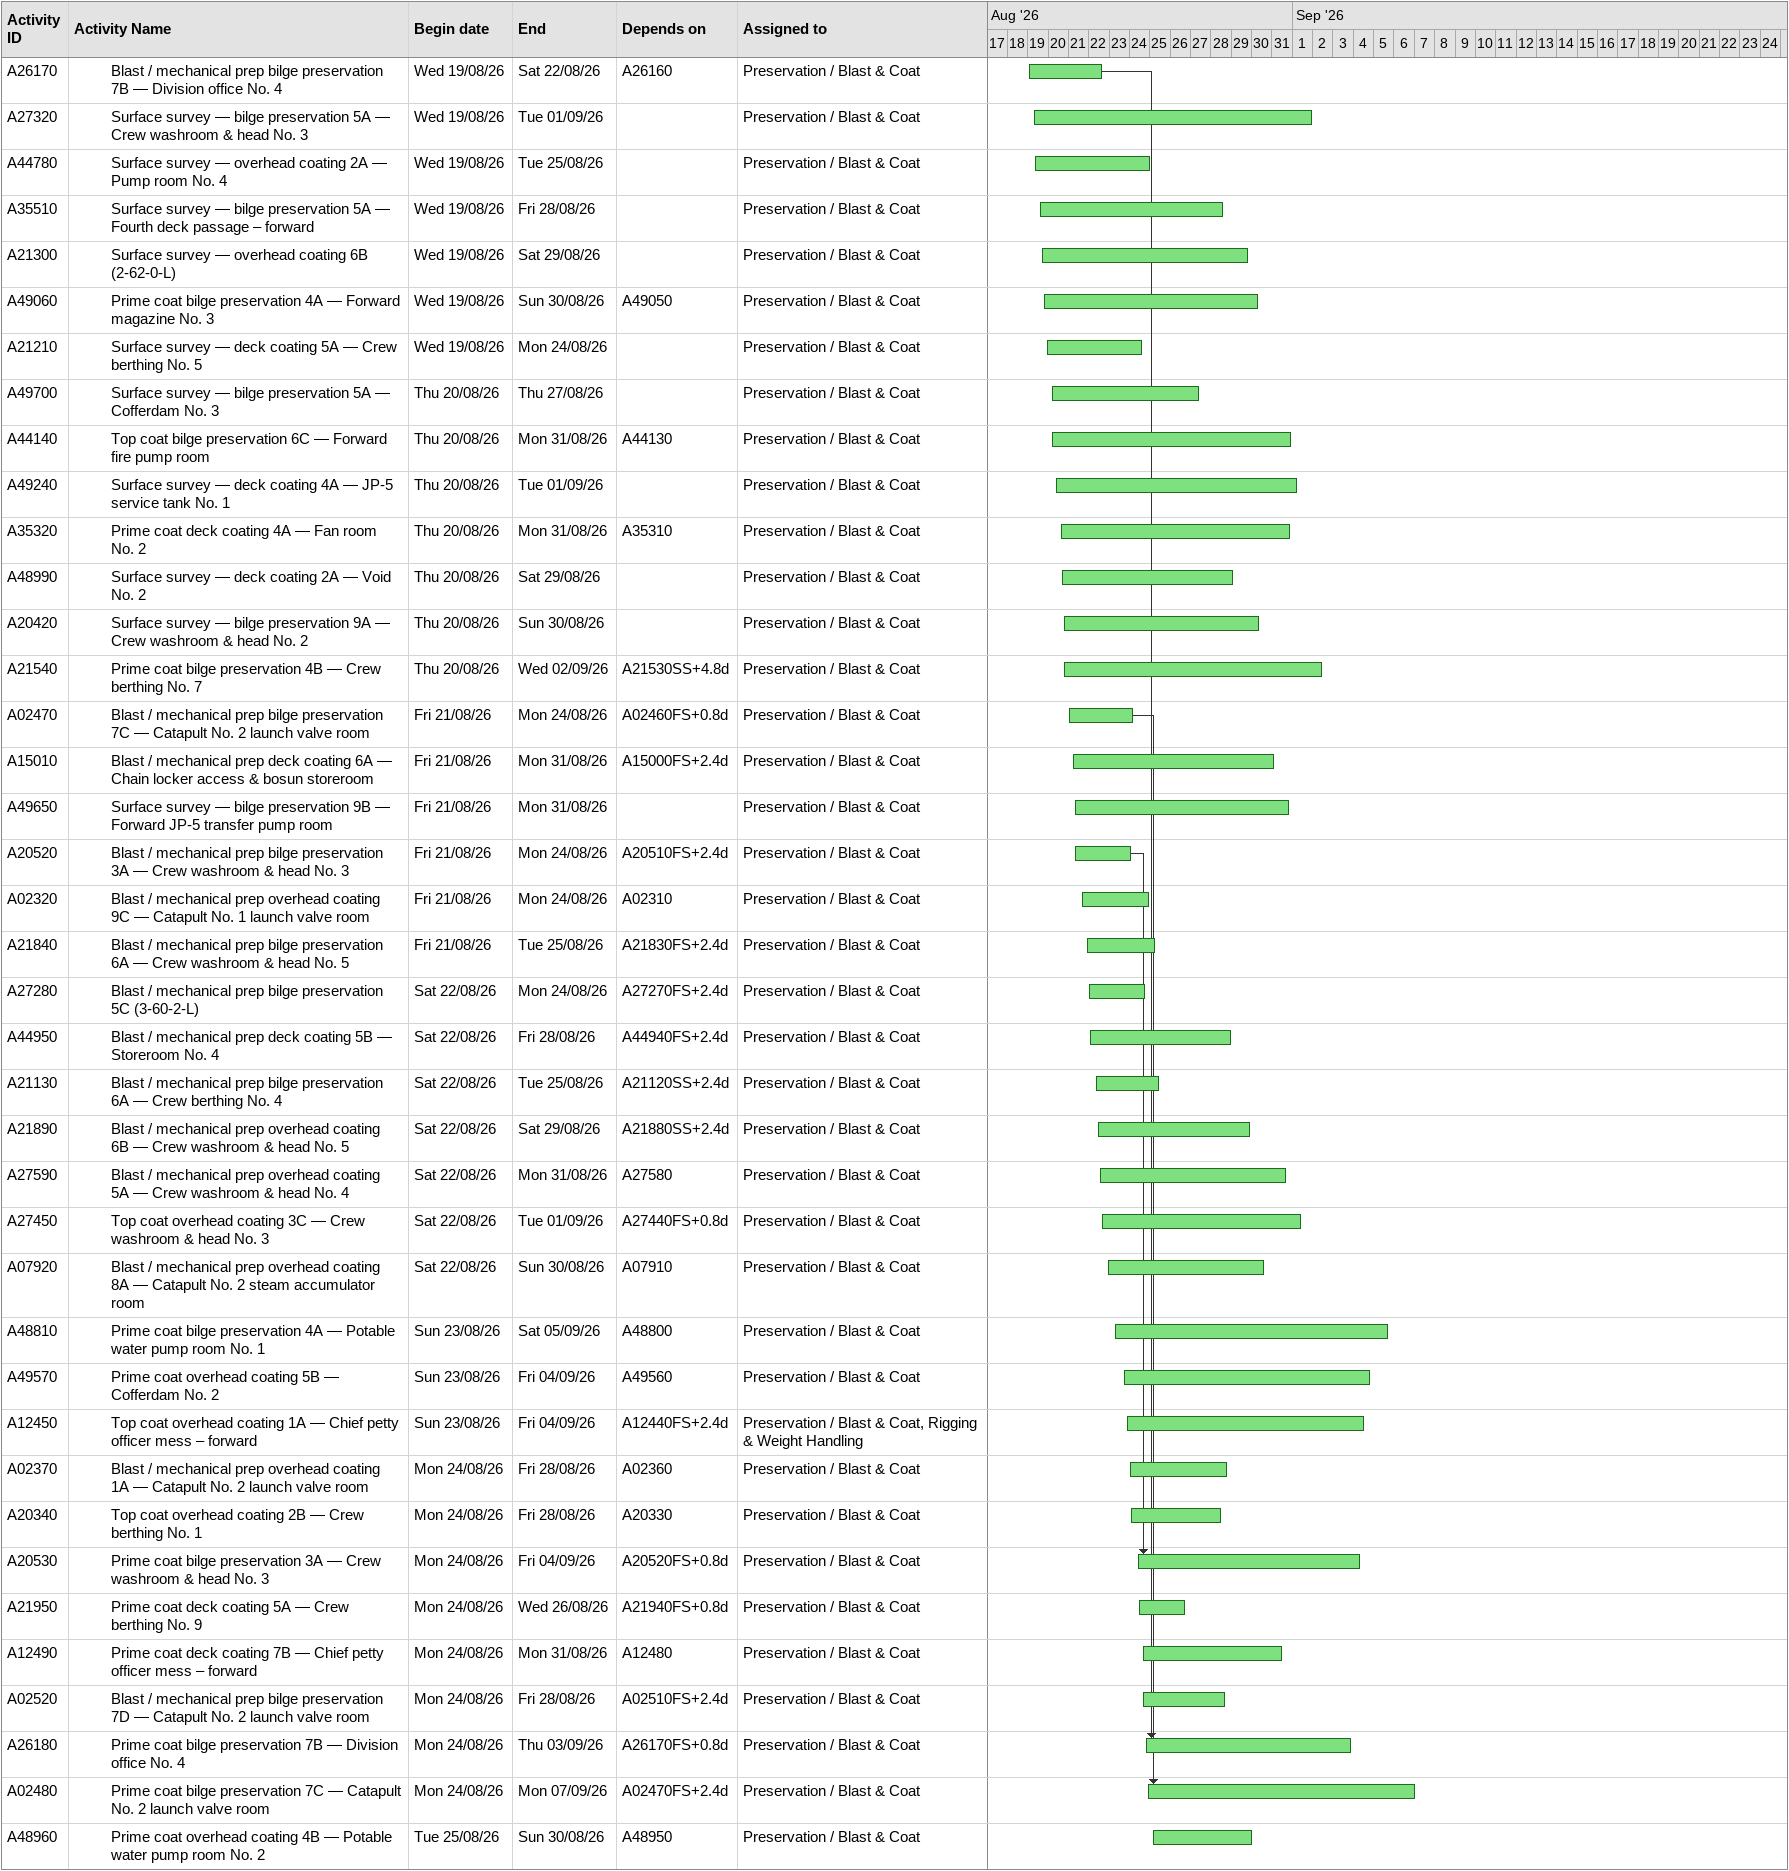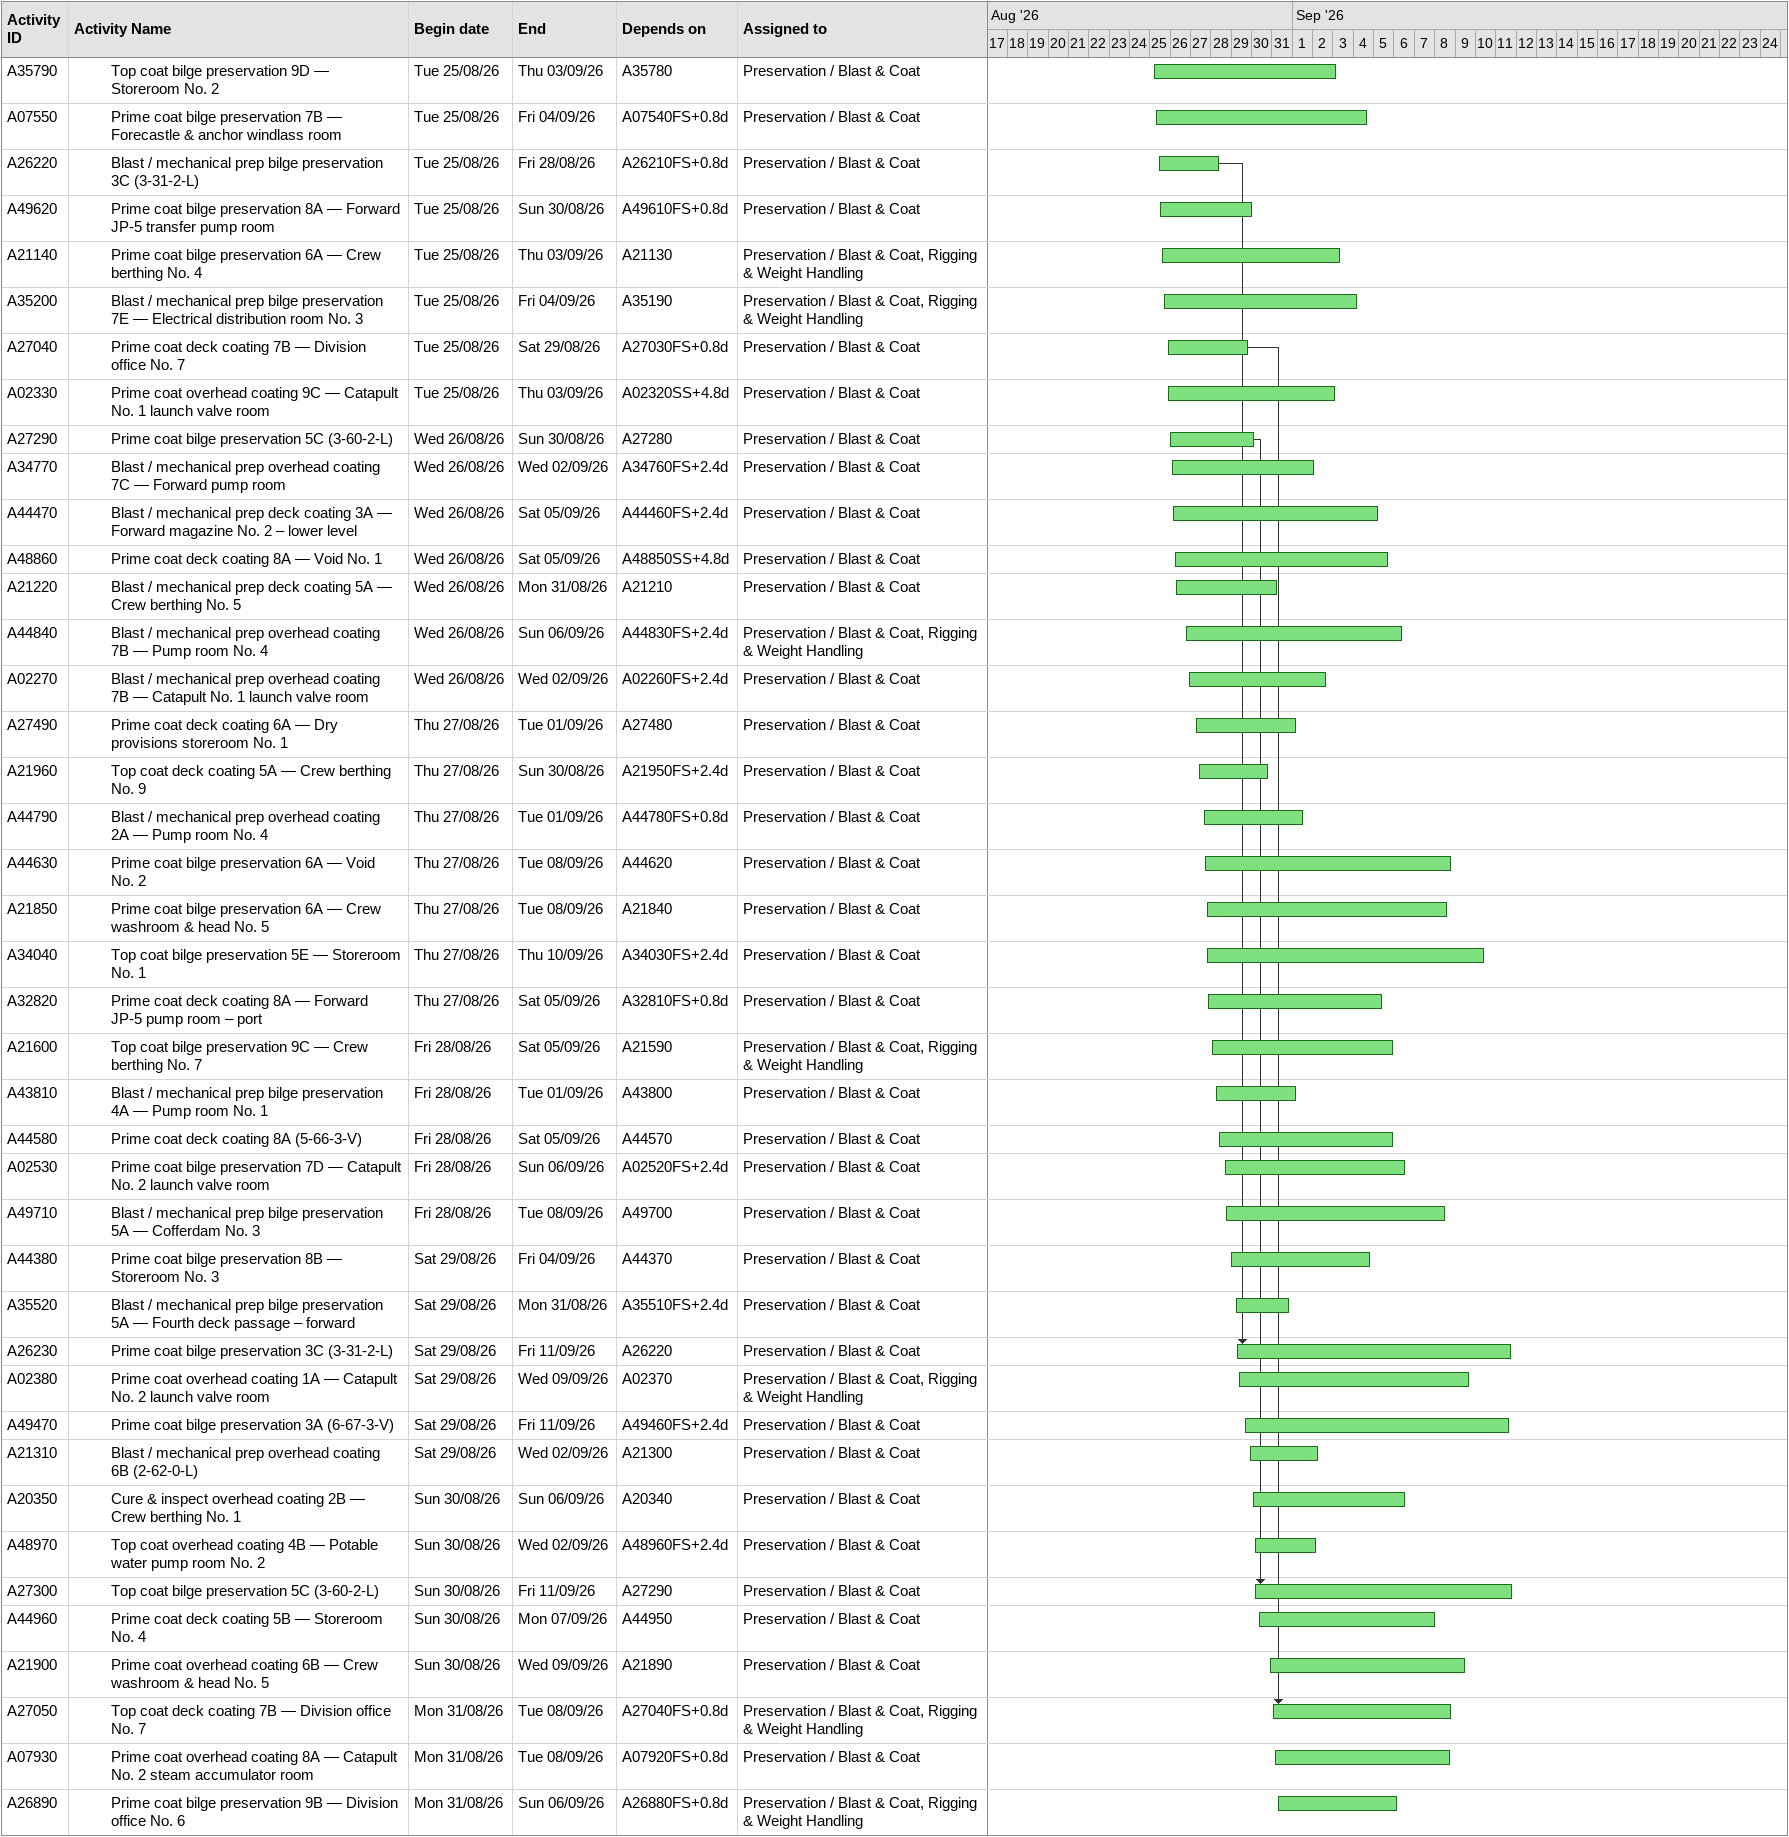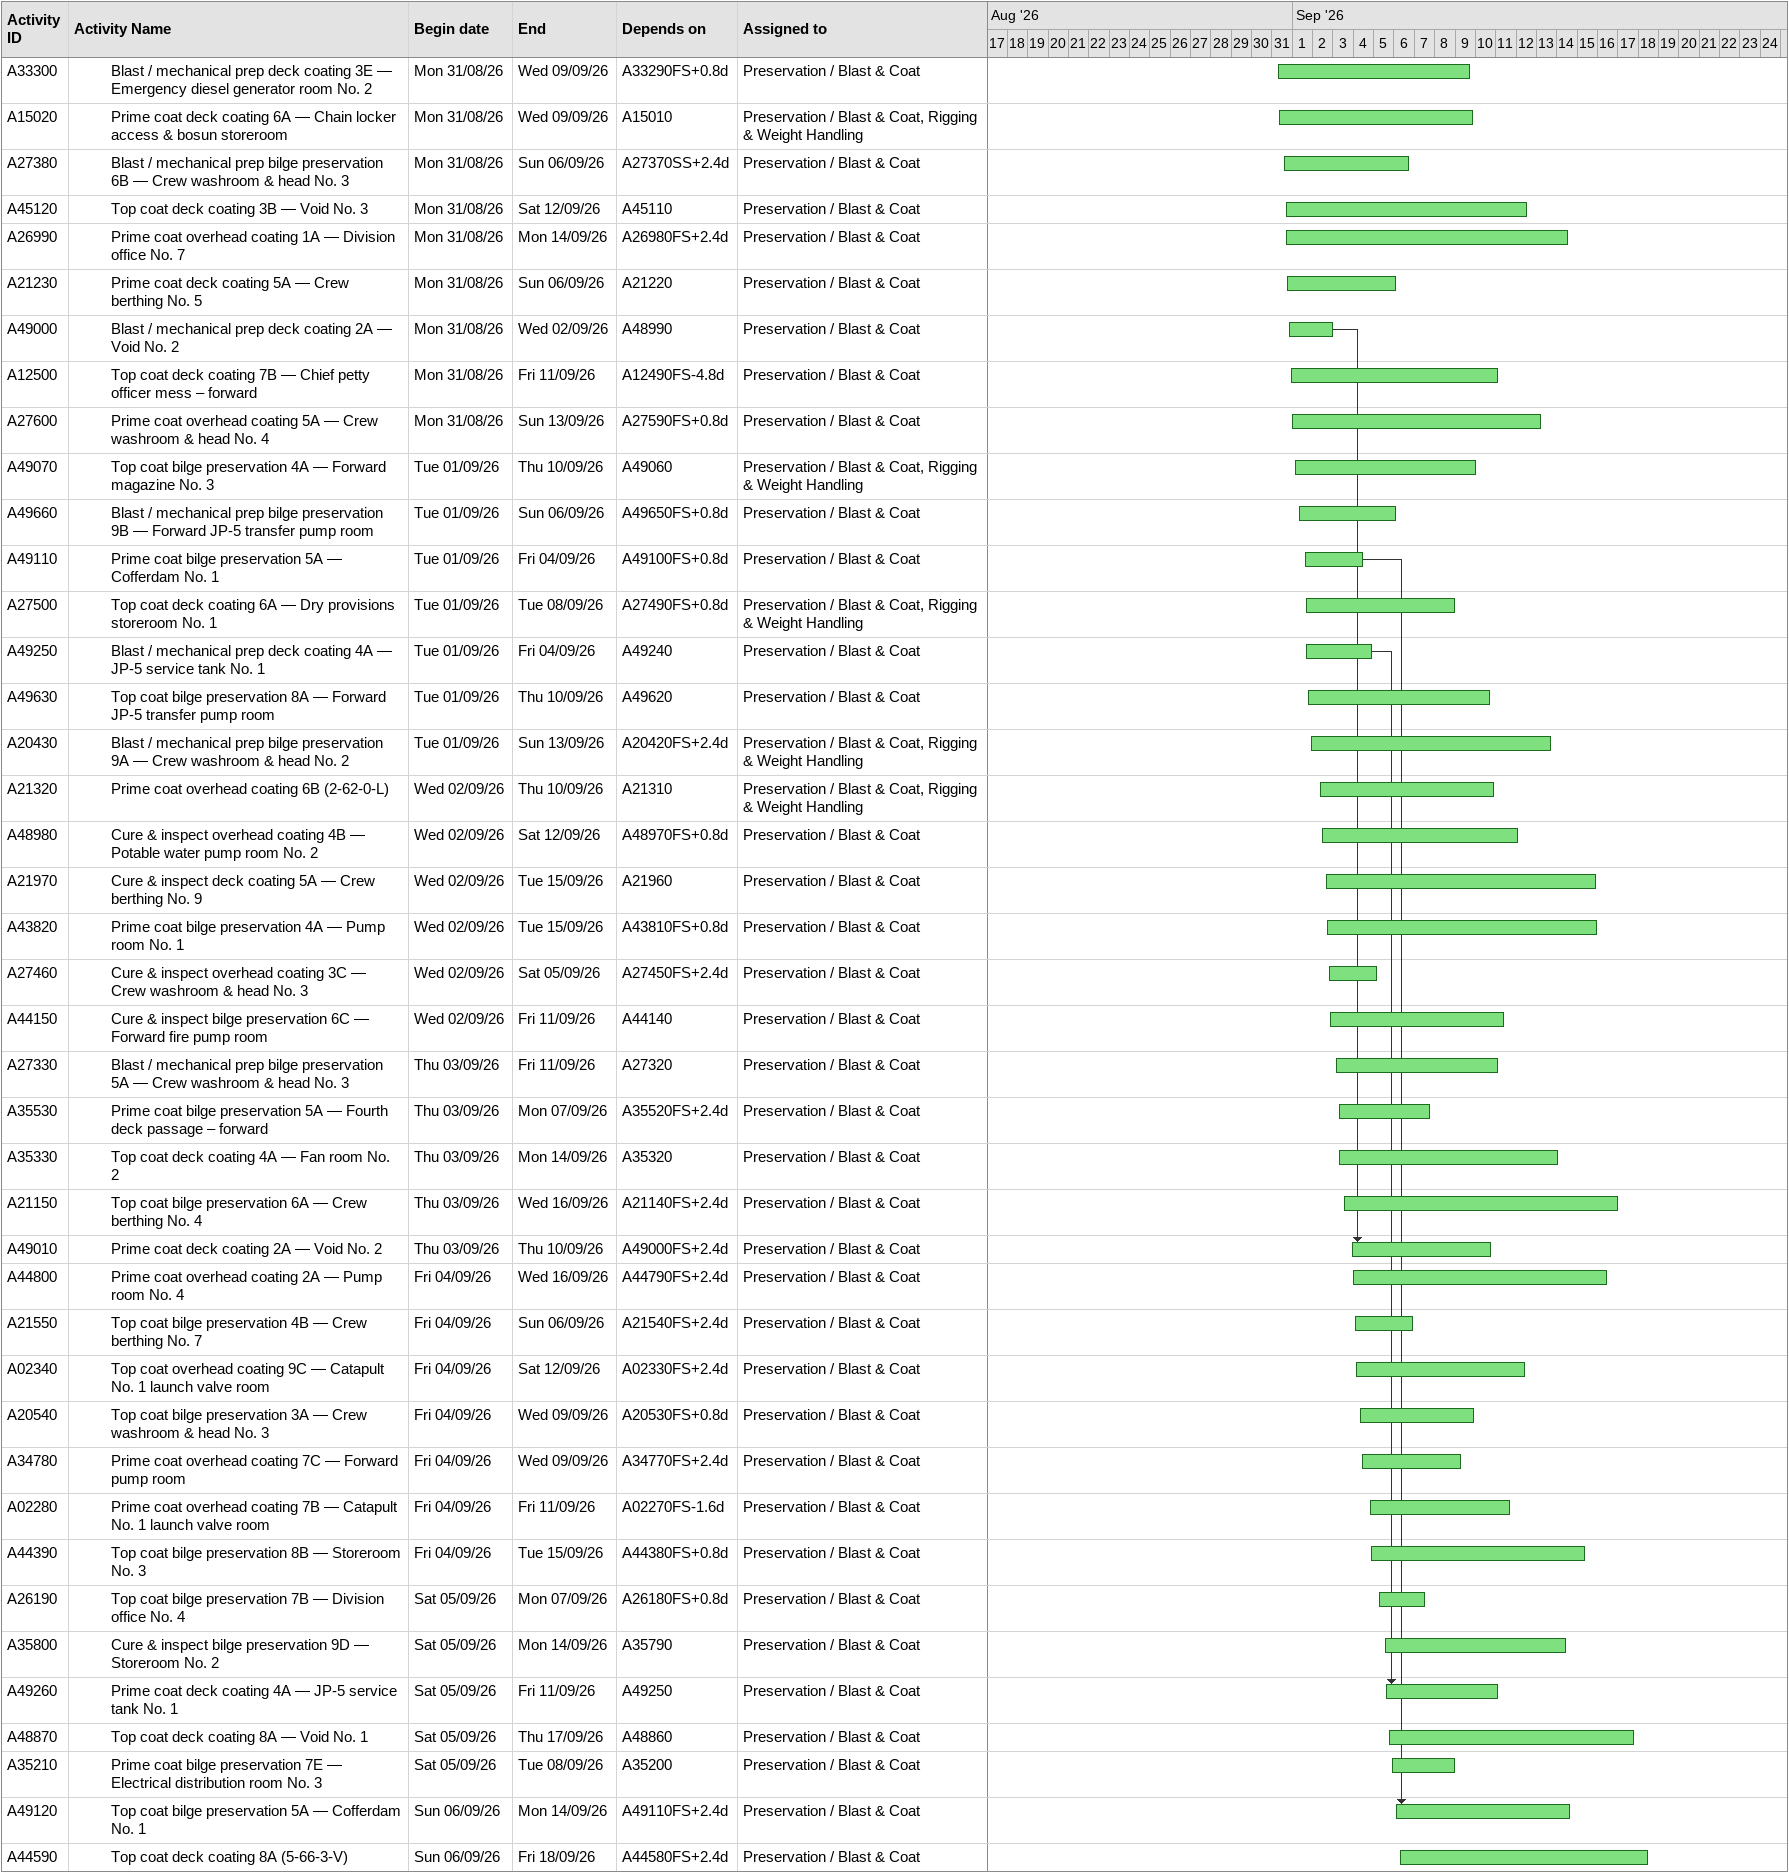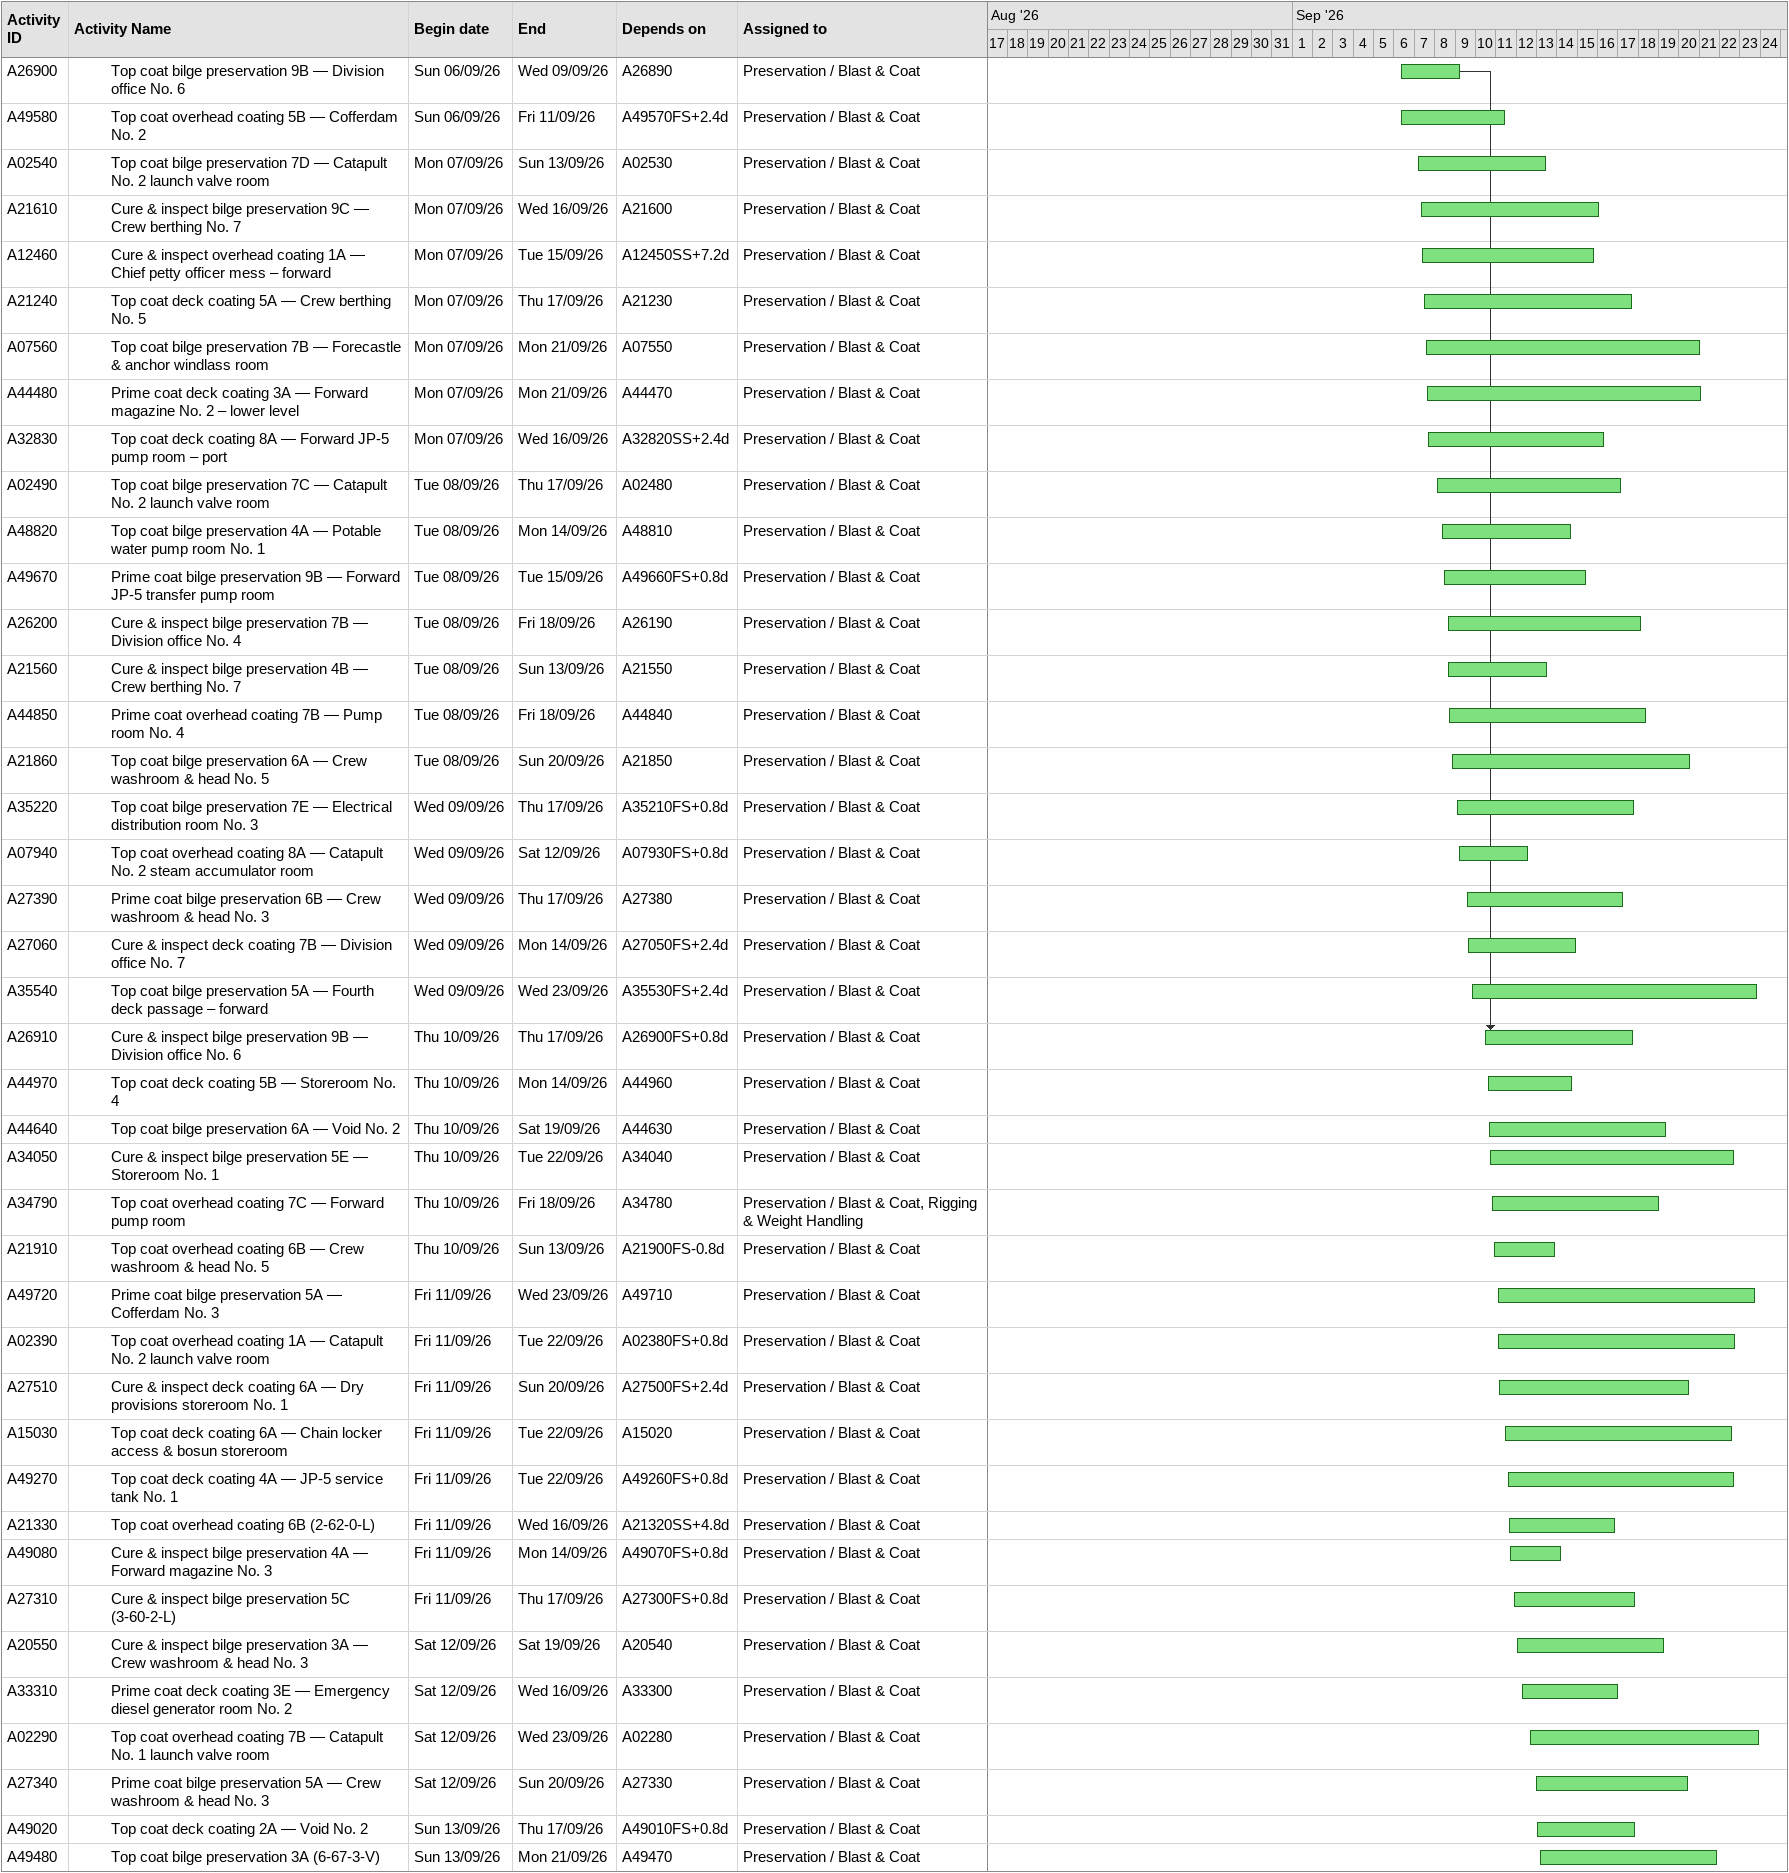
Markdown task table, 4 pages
| ID | Level | Task | Start | Finish | Predecessors | Resources |
|---|---|---|---|---|---|---|
| A26170 | 4 | Blast / mechanical prep bilge preservation 7B — Division office No. 4 | 2026-08-19 | 2026-08-22 | A26160 | Preservation / Blast & Coat |
| A27320 | 4 | Surface survey — bilge preservation 5A — Crew washroom & head No. 3 | 2026-08-19 | 2026-09-01 |  | Preservation / Blast & Coat |
| A44780 | 4 | Surface survey — overhead coating 2A — Pump room No. 4 | 2026-08-19 | 2026-08-25 |  | Preservation / Blast & Coat |
| A35510 | 4 | Surface survey — bilge preservation 5A — Fourth deck passage – forward | 2026-08-19 | 2026-08-28 |  | Preservation / Blast & Coat |
| A21300 | 4 | Surface survey — overhead coating 6B (2-62-0-L) | 2026-08-19 | 2026-08-29 |  | Preservation / Blast & Coat |
| A49060 | 4 | Prime coat bilge preservation 4A — Forward magazine No. 3 | 2026-08-19 | 2026-08-30 | A49050 | Preservation / Blast & Coat |
| A21210 | 4 | Surface survey — deck coating 5A — Crew berthing No. 5 | 2026-08-19 | 2026-08-24 |  | Preservation / Blast & Coat |
| A49700 | 4 | Surface survey — bilge preservation 5A — Cofferdam No. 3 | 2026-08-20 | 2026-08-27 |  | Preservation / Blast & Coat |
| A44140 | 4 | Top coat bilge preservation 6C — Forward fire pump room | 2026-08-20 | 2026-08-31 | A44130 | Preservation / Blast & Coat |
| A49240 | 4 | Surface survey — deck coating 4A — JP-5 service tank No. 1 | 2026-08-20 | 2026-09-01 |  | Preservation / Blast & Coat |
| A35320 | 4 | Prime coat deck coating 4A — Fan room No. 2 | 2026-08-20 | 2026-08-31 | A35310 | Preservation / Blast & Coat |
| A48990 | 4 | Surface survey — deck coating 2A — Void No. 2 | 2026-08-20 | 2026-08-29 |  | Preservation / Blast & Coat |
| A20420 | 4 | Surface survey — bilge preservation 9A — Crew washroom & head No. 2 | 2026-08-20 | 2026-08-30 |  | Preservation / Blast & Coat |
| A21540 | 4 | Prime coat bilge preservation 4B — Crew berthing No. 7 | 2026-08-20 | 2026-09-02 | A21530SS+4.8d | Preservation / Blast & Coat |
| A02470 | 4 | Blast / mechanical prep bilge preservation 7C — Catapult No. 2 launch valve room | 2026-08-21 | 2026-08-24 | A02460FS+0.8d | Preservation / Blast & Coat |
| A15010 | 4 | Blast / mechanical prep deck coating 6A — Chain locker access & bosun storeroom | 2026-08-21 | 2026-08-31 | A15000FS+2.4d | Preservation / Blast & Coat |
| A49650 | 4 | Surface survey — bilge preservation 9B — Forward JP-5 transfer pump room | 2026-08-21 | 2026-08-31 |  | Preservation / Blast & Coat |
| A20520 | 4 | Blast / mechanical prep bilge preservation 3A — Crew washroom & head No. 3 | 2026-08-21 | 2026-08-24 | A20510FS+2.4d | Preservation / Blast & Coat |
| A02320 | 4 | Blast / mechanical prep overhead coating 9C — Catapult No. 1 launch valve room | 2026-08-21 | 2026-08-24 | A02310 | Preservation / Blast & Coat |
| A21840 | 4 | Blast / mechanical prep bilge preservation 6A — Crew washroom & head No. 5 | 2026-08-21 | 2026-08-25 | A21830FS+2.4d | Preservation / Blast & Coat |
| A27280 | 4 | Blast / mechanical prep bilge preservation 5C (3-60-2-L) | 2026-08-22 | 2026-08-24 | A27270FS+2.4d | Preservation / Blast & Coat |
| A44950 | 4 | Blast / mechanical prep deck coating 5B — Storeroom No. 4 | 2026-08-22 | 2026-08-28 | A44940FS+2.4d | Preservation / Blast & Coat |
| A21130 | 4 | Blast / mechanical prep bilge preservation 6A — Crew berthing No. 4 | 2026-08-22 | 2026-08-25 | A21120SS+2.4d | Preservation / Blast & Coat |
| A21890 | 4 | Blast / mechanical prep overhead coating 6B — Crew washroom & head No. 5 | 2026-08-22 | 2026-08-29 | A21880SS+2.4d | Preservation / Blast & Coat |
| A27590 | 4 | Blast / mechanical prep overhead coating 5A — Crew washroom & head No. 4 | 2026-08-22 | 2026-08-31 | A27580 | Preservation / Blast & Coat |
| A27450 | 4 | Top coat overhead coating 3C — Crew washroom & head No. 3 | 2026-08-22 | 2026-09-01 | A27440FS+0.8d | Preservation / Blast & Coat |
| A07920 | 4 | Blast / mechanical prep overhead coating 8A — Catapult No. 2 steam accumulator room | 2026-08-22 | 2026-08-30 | A07910 | Preservation / Blast & Coat |
| A48810 | 4 | Prime coat bilge preservation 4A — Potable water pump room No. 1 | 2026-08-23 | 2026-09-05 | A48800 | Preservation / Blast & Coat |
| A49570 | 4 | Prime coat overhead coating 5B — Cofferdam No. 2 | 2026-08-23 | 2026-09-04 | A49560 | Preservation / Blast & Coat |
| A12450 | 4 | Top coat overhead coating 1A — Chief petty officer mess – forward | 2026-08-23 | 2026-09-04 | A12440FS+2.4d | Preservation / Blast & Coat, Rigging & Weight Handling |
| A02370 | 4 | Blast / mechanical prep overhead coating 1A — Catapult No. 2 launch valve room | 2026-08-24 | 2026-08-28 | A02360 | Preservation / Blast & Coat |
| A20340 | 4 | Top coat overhead coating 2B — Crew berthing No. 1 | 2026-08-24 | 2026-08-28 | A20330 | Preservation / Blast & Coat |
| A20530 | 4 | Prime coat bilge preservation 3A — Crew washroom & head No. 3 | 2026-08-24 | 2026-09-04 | A20520FS+0.8d | Preservation / Blast & Coat |
| A21950 | 4 | Prime coat deck coating 5A — Crew berthing No. 9 | 2026-08-24 | 2026-08-26 | A21940FS+0.8d | Preservation / Blast & Coat |
| A12490 | 4 | Prime coat deck coating 7B — Chief petty officer mess – forward | 2026-08-24 | 2026-08-31 | A12480 | Preservation / Blast & Coat |
| A02520 | 4 | Blast / mechanical prep bilge preservation 7D — Catapult No. 2 launch valve room | 2026-08-24 | 2026-08-28 | A02510FS+2.4d | Preservation / Blast & Coat |
| A26180 | 4 | Prime coat bilge preservation 7B — Division office No. 4 | 2026-08-24 | 2026-09-03 | A26170FS+0.8d | Preservation / Blast & Coat |
| A02480 | 4 | Prime coat bilge preservation 7C — Catapult No. 2 launch valve room | 2026-08-24 | 2026-09-07 | A02470FS+2.4d | Preservation / Blast & Coat |
| A48960 | 4 | Prime coat overhead coating 4B — Potable water pump room No. 2 | 2026-08-25 | 2026-08-30 | A48950 | Preservation / Blast & Coat |
| A35790 | 4 | Top coat bilge preservation 9D — Storeroom No. 2 | 2026-08-25 | 2026-09-03 | A35780 | Preservation / Blast & Coat |
| A07550 | 4 | Prime coat bilge preservation 7B — Forecastle & anchor windlass room | 2026-08-25 | 2026-09-04 | A07540FS+0.8d | Preservation / Blast & Coat |
| A26220 | 4 | Blast / mechanical prep bilge preservation 3C (3-31-2-L) | 2026-08-25 | 2026-08-28 | A26210FS+0.8d | Preservation / Blast & Coat |
| A49620 | 4 | Prime coat bilge preservation 8A — Forward JP-5 transfer pump room | 2026-08-25 | 2026-08-30 | A49610FS+0.8d | Preservation / Blast & Coat |
| A21140 | 4 | Prime coat bilge preservation 6A — Crew berthing No. 4 | 2026-08-25 | 2026-09-03 | A21130 | Preservation / Blast & Coat, Rigging & Weight Handling |
| A35200 | 4 | Blast / mechanical prep bilge preservation 7E — Electrical distribution room No. 3 | 2026-08-25 | 2026-09-04 | A35190 | Preservation / Blast & Coat, Rigging & Weight Handling |
| A27040 | 4 | Prime coat deck coating 7B — Division office No. 7 | 2026-08-25 | 2026-08-29 | A27030FS+0.8d | Preservation / Blast & Coat |
| A02330 | 4 | Prime coat overhead coating 9C — Catapult No. 1 launch valve room | 2026-08-25 | 2026-09-03 | A02320SS+4.8d | Preservation / Blast & Coat |
| A27290 | 4 | Prime coat bilge preservation 5C (3-60-2-L) | 2026-08-26 | 2026-08-30 | A27280 | Preservation / Blast & Coat |
| A34770 | 4 | Blast / mechanical prep overhead coating 7C — Forward pump room | 2026-08-26 | 2026-09-02 | A34760FS+2.4d | Preservation / Blast & Coat |
| A44470 | 4 | Blast / mechanical prep deck coating 3A — Forward magazine No. 2 – lower level | 2026-08-26 | 2026-09-05 | A44460FS+2.4d | Preservation / Blast & Coat |
| A48860 | 4 | Prime coat deck coating 8A — Void No. 1 | 2026-08-26 | 2026-09-05 | A48850SS+4.8d | Preservation / Blast & Coat |
| A21220 | 4 | Blast / mechanical prep deck coating 5A — Crew berthing No. 5 | 2026-08-26 | 2026-08-31 | A21210 | Preservation / Blast & Coat |
| A44840 | 4 | Blast / mechanical prep overhead coating 7B — Pump room No. 4 | 2026-08-26 | 2026-09-06 | A44830FS+2.4d | Preservation / Blast & Coat, Rigging & Weight Handling |
| A02270 | 4 | Blast / mechanical prep overhead coating 7B — Catapult No. 1 launch valve room | 2026-08-26 | 2026-09-02 | A02260FS+2.4d | Preservation / Blast & Coat |
| A27490 | 4 | Prime coat deck coating 6A — Dry provisions storeroom No. 1 | 2026-08-27 | 2026-09-01 | A27480 | Preservation / Blast & Coat |
| A21960 | 4 | Top coat deck coating 5A — Crew berthing No. 9 | 2026-08-27 | 2026-08-30 | A21950FS+2.4d | Preservation / Blast & Coat |
| A44790 | 4 | Blast / mechanical prep overhead coating 2A — Pump room No. 4 | 2026-08-27 | 2026-09-01 | A44780FS+0.8d | Preservation / Blast & Coat |
| A44630 | 4 | Prime coat bilge preservation 6A — Void No. 2 | 2026-08-27 | 2026-09-08 | A44620 | Preservation / Blast & Coat |
| A21850 | 4 | Prime coat bilge preservation 6A — Crew washroom & head No. 5 | 2026-08-27 | 2026-09-08 | A21840 | Preservation / Blast & Coat |
| A34040 | 4 | Top coat bilge preservation 5E — Storeroom No. 1 | 2026-08-27 | 2026-09-10 | A34030FS+2.4d | Preservation / Blast & Coat |
| A32820 | 4 | Prime coat deck coating 8A — Forward JP-5 pump room – port | 2026-08-27 | 2026-09-05 | A32810FS+0.8d | Preservation / Blast & Coat |
| A21600 | 4 | Top coat bilge preservation 9C — Crew berthing No. 7 | 2026-08-28 | 2026-09-05 | A21590 | Preservation / Blast & Coat, Rigging & Weight Handling |
| A43810 | 4 | Blast / mechanical prep bilge preservation 4A — Pump room No. 1 | 2026-08-28 | 2026-09-01 | A43800 | Preservation / Blast & Coat |
| A44580 | 4 | Prime coat deck coating 8A (5-66-3-V) | 2026-08-28 | 2026-09-05 | A44570 | Preservation / Blast & Coat |
| A02530 | 4 | Prime coat bilge preservation 7D — Catapult No. 2 launch valve room | 2026-08-28 | 2026-09-06 | A02520FS+2.4d | Preservation / Blast & Coat |
| A49710 | 4 | Blast / mechanical prep bilge preservation 5A — Cofferdam No. 3 | 2026-08-28 | 2026-09-08 | A49700 | Preservation / Blast & Coat |
| A44380 | 4 | Prime coat bilge preservation 8B — Storeroom No. 3 | 2026-08-29 | 2026-09-04 | A44370 | Preservation / Blast & Coat |
| A35520 | 4 | Blast / mechanical prep bilge preservation 5A — Fourth deck passage – forward | 2026-08-29 | 2026-08-31 | A35510FS+2.4d | Preservation / Blast & Coat |
| A26230 | 4 | Prime coat bilge preservation 3C (3-31-2-L) | 2026-08-29 | 2026-09-11 | A26220 | Preservation / Blast & Coat |
| A02380 | 4 | Prime coat overhead coating 1A — Catapult No. 2 launch valve room | 2026-08-29 | 2026-09-09 | A02370 | Preservation / Blast & Coat, Rigging & Weight Handling |
| A49470 | 4 | Prime coat bilge preservation 3A (6-67-3-V) | 2026-08-29 | 2026-09-11 | A49460FS+2.4d | Preservation / Blast & Coat |
| A21310 | 4 | Blast / mechanical prep overhead coating 6B (2-62-0-L) | 2026-08-29 | 2026-09-02 | A21300 | Preservation / Blast & Coat |
| A20350 | 4 | Cure & inspect overhead coating 2B — Crew berthing No. 1 | 2026-08-30 | 2026-09-06 | A20340 | Preservation / Blast & Coat |
| A48970 | 4 | Top coat overhead coating 4B — Potable water pump room No. 2 | 2026-08-30 | 2026-09-02 | A48960FS+2.4d | Preservation / Blast & Coat |
| A27300 | 4 | Top coat bilge preservation 5C (3-60-2-L) | 2026-08-30 | 2026-09-11 | A27290 | Preservation / Blast & Coat |
| A44960 | 4 | Prime coat deck coating 5B — Storeroom No. 4 | 2026-08-30 | 2026-09-07 | A44950 | Preservation / Blast & Coat |
| A21900 | 4 | Prime coat overhead coating 6B — Crew washroom & head No. 5 | 2026-08-30 | 2026-09-09 | A21890 | Preservation / Blast & Coat |
| A27050 | 4 | Top coat deck coating 7B — Division office No. 7 | 2026-08-31 | 2026-09-08 | A27040FS+0.8d | Preservation / Blast & Coat, Rigging & Weight Handling |
| A07930 | 4 | Prime coat overhead coating 8A — Catapult No. 2 steam accumulator room | 2026-08-31 | 2026-09-08 | A07920FS+0.8d | Preservation / Blast & Coat |
| A26890 | 4 | Prime coat bilge preservation 9B — Division office No. 6 | 2026-08-31 | 2026-09-06 | A26880FS+0.8d | Preservation / Blast & Coat, Rigging & Weight Handling |
| A33300 | 4 | Blast / mechanical prep deck coating 3E — Emergency diesel generator room No. 2 | 2026-08-31 | 2026-09-09 | A33290FS+0.8d | Preservation / Blast & Coat |
| A15020 | 4 | Prime coat deck coating 6A — Chain locker access & bosun storeroom | 2026-08-31 | 2026-09-09 | A15010 | Preservation / Blast & Coat, Rigging & Weight Handling |
| A27380 | 4 | Blast / mechanical prep bilge preservation 6B — Crew washroom & head No. 3 | 2026-08-31 | 2026-09-06 | A27370SS+2.4d | Preservation / Blast & Coat |
| A45120 | 4 | Top coat deck coating 3B — Void No. 3 | 2026-08-31 | 2026-09-12 | A45110 | Preservation / Blast & Coat |
| A26990 | 4 | Prime coat overhead coating 1A — Division office No. 7 | 2026-08-31 | 2026-09-14 | A26980FS+2.4d | Preservation / Blast & Coat |
| A21230 | 4 | Prime coat deck coating 5A — Crew berthing No. 5 | 2026-08-31 | 2026-09-06 | A21220 | Preservation / Blast & Coat |
| A49000 | 4 | Blast / mechanical prep deck coating 2A — Void No. 2 | 2026-08-31 | 2026-09-02 | A48990 | Preservation / Blast & Coat |
| A12500 | 4 | Top coat deck coating 7B — Chief petty officer mess – forward | 2026-08-31 | 2026-09-11 | A12490FS-4.8d | Preservation / Blast & Coat |
| A27600 | 4 | Prime coat overhead coating 5A — Crew washroom & head No. 4 | 2026-08-31 | 2026-09-13 | A27590FS+0.8d | Preservation / Blast & Coat |
| A49070 | 4 | Top coat bilge preservation 4A — Forward magazine No. 3 | 2026-09-01 | 2026-09-10 | A49060 | Preservation / Blast & Coat, Rigging & Weight Handling |
| A49660 | 4 | Blast / mechanical prep bilge preservation 9B — Forward JP-5 transfer pump room | 2026-09-01 | 2026-09-06 | A49650FS+0.8d | Preservation / Blast & Coat |
| A49110 | 4 | Prime coat bilge preservation 5A — Cofferdam No. 1 | 2026-09-01 | 2026-09-04 | A49100FS+0.8d | Preservation / Blast & Coat |
| A27500 | 4 | Top coat deck coating 6A — Dry provisions storeroom No. 1 | 2026-09-01 | 2026-09-08 | A27490FS+0.8d | Preservation / Blast & Coat, Rigging & Weight Handling |
| A49250 | 4 | Blast / mechanical prep deck coating 4A — JP-5 service tank No. 1 | 2026-09-01 | 2026-09-04 | A49240 | Preservation / Blast & Coat |
| A49630 | 4 | Top coat bilge preservation 8A — Forward JP-5 transfer pump room | 2026-09-01 | 2026-09-10 | A49620 | Preservation / Blast & Coat |
| A20430 | 4 | Blast / mechanical prep bilge preservation 9A — Crew washroom & head No. 2 | 2026-09-01 | 2026-09-13 | A20420FS+2.4d | Preservation / Blast & Coat, Rigging & Weight Handling |
| A21320 | 4 | Prime coat overhead coating 6B (2-62-0-L) | 2026-09-02 | 2026-09-10 | A21310 | Preservation / Blast & Coat, Rigging & Weight Handling |
| A48980 | 4 | Cure & inspect overhead coating 4B — Potable water pump room No. 2 | 2026-09-02 | 2026-09-12 | A48970FS+0.8d | Preservation / Blast & Coat |
| A21970 | 4 | Cure & inspect deck coating 5A — Crew berthing No. 9 | 2026-09-02 | 2026-09-15 | A21960 | Preservation / Blast & Coat |
| A43820 | 4 | Prime coat bilge preservation 4A — Pump room No. 1 | 2026-09-02 | 2026-09-15 | A43810FS+0.8d | Preservation / Blast & Coat |
| A27460 | 4 | Cure & inspect overhead coating 3C — Crew washroom & head No. 3 | 2026-09-02 | 2026-09-05 | A27450FS+2.4d | Preservation / Blast & Coat |
| A44150 | 4 | Cure & inspect bilge preservation 6C — Forward fire pump room | 2026-09-02 | 2026-09-11 | A44140 | Preservation / Blast & Coat |
| A27330 | 4 | Blast / mechanical prep bilge preservation 5A — Crew washroom & head No. 3 | 2026-09-03 | 2026-09-11 | A27320 | Preservation / Blast & Coat |
| A35530 | 4 | Prime coat bilge preservation 5A — Fourth deck passage – forward | 2026-09-03 | 2026-09-07 | A35520FS+2.4d | Preservation / Blast & Coat |
| A35330 | 4 | Top coat deck coating 4A — Fan room No. 2 | 2026-09-03 | 2026-09-14 | A35320 | Preservation / Blast & Coat |
| A21150 | 4 | Top coat bilge preservation 6A — Crew berthing No. 4 | 2026-09-03 | 2026-09-16 | A21140FS+2.4d | Preservation / Blast & Coat |
| A49010 | 4 | Prime coat deck coating 2A — Void No. 2 | 2026-09-03 | 2026-09-10 | A49000FS+2.4d | Preservation / Blast & Coat |
| A44800 | 4 | Prime coat overhead coating 2A — Pump room No. 4 | 2026-09-04 | 2026-09-16 | A44790FS+2.4d | Preservation / Blast & Coat |
| A21550 | 4 | Top coat bilge preservation 4B — Crew berthing No. 7 | 2026-09-04 | 2026-09-06 | A21540FS+2.4d | Preservation / Blast & Coat |
| A02340 | 4 | Top coat overhead coating 9C — Catapult No. 1 launch valve room | 2026-09-04 | 2026-09-12 | A02330FS+2.4d | Preservation / Blast & Coat |
| A20540 | 4 | Top coat bilge preservation 3A — Crew washroom & head No. 3 | 2026-09-04 | 2026-09-09 | A20530FS+0.8d | Preservation / Blast & Coat |
| A34780 | 4 | Prime coat overhead coating 7C — Forward pump room | 2026-09-04 | 2026-09-09 | A34770FS+2.4d | Preservation / Blast & Coat |
| A02280 | 4 | Prime coat overhead coating 7B — Catapult No. 1 launch valve room | 2026-09-04 | 2026-09-11 | A02270FS-1.6d | Preservation / Blast & Coat |
| A44390 | 4 | Top coat bilge preservation 8B — Storeroom No. 3 | 2026-09-04 | 2026-09-15 | A44380FS+0.8d | Preservation / Blast & Coat |
| A26190 | 4 | Top coat bilge preservation 7B — Division office No. 4 | 2026-09-05 | 2026-09-07 | A26180FS+0.8d | Preservation / Blast & Coat |
| A35800 | 4 | Cure & inspect bilge preservation 9D — Storeroom No. 2 | 2026-09-05 | 2026-09-14 | A35790 | Preservation / Blast & Coat |
| A49260 | 4 | Prime coat deck coating 4A — JP-5 service tank No. 1 | 2026-09-05 | 2026-09-11 | A49250 | Preservation / Blast & Coat |
| A48870 | 4 | Top coat deck coating 8A — Void No. 1 | 2026-09-05 | 2026-09-17 | A48860 | Preservation / Blast & Coat |
| A35210 | 4 | Prime coat bilge preservation 7E — Electrical distribution room No. 3 | 2026-09-05 | 2026-09-08 | A35200 | Preservation / Blast & Coat |
| A49120 | 4 | Top coat bilge preservation 5A — Cofferdam No. 1 | 2026-09-06 | 2026-09-14 | A49110FS+2.4d | Preservation / Blast & Coat |
| A44590 | 4 | Top coat deck coating 8A (5-66-3-V) | 2026-09-06 | 2026-09-18 | A44580FS+2.4d | Preservation / Blast & Coat |
| A26900 | 4 | Top coat bilge preservation 9B — Division office No. 6 | 2026-09-06 | 2026-09-09 | A26890 | Preservation / Blast & Coat |
| A49580 | 4 | Top coat overhead coating 5B — Cofferdam No. 2 | 2026-09-06 | 2026-09-11 | A49570FS+2.4d | Preservation / Blast & Coat |
| A02540 | 4 | Top coat bilge preservation 7D — Catapult No. 2 launch valve room | 2026-09-07 | 2026-09-13 | A02530 | Preservation / Blast & Coat |
| A21610 | 4 | Cure & inspect bilge preservation 9C — Crew berthing No. 7 | 2026-09-07 | 2026-09-16 | A21600 | Preservation / Blast & Coat |
| A12460 | 4 | Cure & inspect overhead coating 1A — Chief petty officer mess – forward | 2026-09-07 | 2026-09-15 | A12450SS+7.2d | Preservation / Blast & Coat |
| A21240 | 4 | Top coat deck coating 5A — Crew berthing No. 5 | 2026-09-07 | 2026-09-17 | A21230 | Preservation / Blast & Coat |
| A07560 | 4 | Top coat bilge preservation 7B — Forecastle & anchor windlass room | 2026-09-07 | 2026-09-21 | A07550 | Preservation / Blast & Coat |
| A44480 | 4 | Prime coat deck coating 3A — Forward magazine No. 2 – lower level | 2026-09-07 | 2026-09-21 | A44470 | Preservation / Blast & Coat |
| A32830 | 4 | Top coat deck coating 8A — Forward JP-5 pump room – port | 2026-09-07 | 2026-09-16 | A32820SS+2.4d | Preservation / Blast & Coat |
| A02490 | 4 | Top coat bilge preservation 7C — Catapult No. 2 launch valve room | 2026-09-08 | 2026-09-17 | A02480 | Preservation / Blast & Coat |
| A48820 | 4 | Top coat bilge preservation 4A — Potable water pump room No. 1 | 2026-09-08 | 2026-09-14 | A48810 | Preservation / Blast & Coat |
| A49670 | 4 | Prime coat bilge preservation 9B — Forward JP-5 transfer pump room | 2026-09-08 | 2026-09-15 | A49660FS+0.8d | Preservation / Blast & Coat |
| A26200 | 4 | Cure & inspect bilge preservation 7B — Division office No. 4 | 2026-09-08 | 2026-09-18 | A26190 | Preservation / Blast & Coat |
| A21560 | 4 | Cure & inspect bilge preservation 4B — Crew berthing No. 7 | 2026-09-08 | 2026-09-13 | A21550 | Preservation / Blast & Coat |
| A44850 | 4 | Prime coat overhead coating 7B — Pump room No. 4 | 2026-09-08 | 2026-09-18 | A44840 | Preservation / Blast & Coat |
| A21860 | 4 | Top coat bilge preservation 6A — Crew washroom & head No. 5 | 2026-09-08 | 2026-09-20 | A21850 | Preservation / Blast & Coat |
| A35220 | 4 | Top coat bilge preservation 7E — Electrical distribution room No. 3 | 2026-09-09 | 2026-09-17 | A35210FS+0.8d | Preservation / Blast & Coat |
| A07940 | 4 | Top coat overhead coating 8A — Catapult No. 2 steam accumulator room | 2026-09-09 | 2026-09-12 | A07930FS+0.8d | Preservation / Blast & Coat |
| A27390 | 4 | Prime coat bilge preservation 6B — Crew washroom & head No. 3 | 2026-09-09 | 2026-09-17 | A27380 | Preservation / Blast & Coat |
| A27060 | 4 | Cure & inspect deck coating 7B — Division office No. 7 | 2026-09-09 | 2026-09-14 | A27050FS+2.4d | Preservation / Blast & Coat |
| A35540 | 4 | Top coat bilge preservation 5A — Fourth deck passage – forward | 2026-09-09 | 2026-09-23 | A35530FS+2.4d | Preservation / Blast & Coat |
| A26910 | 4 | Cure & inspect bilge preservation 9B — Division office No. 6 | 2026-09-10 | 2026-09-17 | A26900FS+0.8d | Preservation / Blast & Coat |
| A44970 | 4 | Top coat deck coating 5B — Storeroom No. 4 | 2026-09-10 | 2026-09-14 | A44960 | Preservation / Blast & Coat |
| A44640 | 4 | Top coat bilge preservation 6A — Void No. 2 | 2026-09-10 | 2026-09-19 | A44630 | Preservation / Blast & Coat |
| A34050 | 4 | Cure & inspect bilge preservation 5E — Storeroom No. 1 | 2026-09-10 | 2026-09-22 | A34040 | Preservation / Blast & Coat |
| A34790 | 4 | Top coat overhead coating 7C — Forward pump room | 2026-09-10 | 2026-09-18 | A34780 | Preservation / Blast & Coat, Rigging & Weight Handling |
| A21910 | 4 | Top coat overhead coating 6B — Crew washroom & head No. 5 | 2026-09-10 | 2026-09-13 | A21900FS-0.8d | Preservation / Blast & Coat |
| A49720 | 4 | Prime coat bilge preservation 5A — Cofferdam No. 3 | 2026-09-11 | 2026-09-23 | A49710 | Preservation / Blast & Coat |
| A02390 | 4 | Top coat overhead coating 1A — Catapult No. 2 launch valve room | 2026-09-11 | 2026-09-22 | A02380FS+0.8d | Preservation / Blast & Coat |
| A27510 | 4 | Cure & inspect deck coating 6A — Dry provisions storeroom No. 1 | 2026-09-11 | 2026-09-20 | A27500FS+2.4d | Preservation / Blast & Coat |
| A15030 | 4 | Top coat deck coating 6A — Chain locker access & bosun storeroom | 2026-09-11 | 2026-09-22 | A15020 | Preservation / Blast & Coat |
| A49270 | 4 | Top coat deck coating 4A — JP-5 service tank No. 1 | 2026-09-11 | 2026-09-22 | A49260FS+0.8d | Preservation / Blast & Coat |
| A21330 | 4 | Top coat overhead coating 6B (2-62-0-L) | 2026-09-11 | 2026-09-16 | A21320SS+4.8d | Preservation / Blast & Coat |
| A49080 | 4 | Cure & inspect bilge preservation 4A — Forward magazine No. 3 | 2026-09-11 | 2026-09-14 | A49070FS+0.8d | Preservation / Blast & Coat |
| A27310 | 4 | Cure & inspect bilge preservation 5C (3-60-2-L) | 2026-09-11 | 2026-09-17 | A27300FS+0.8d | Preservation / Blast & Coat |
| A20550 | 4 | Cure & inspect bilge preservation 3A — Crew washroom & head No. 3 | 2026-09-12 | 2026-09-19 | A20540 | Preservation / Blast & Coat |
| A33310 | 4 | Prime coat deck coating 3E — Emergency diesel generator room No. 2 | 2026-09-12 | 2026-09-16 | A33300 | Preservation / Blast & Coat |
| A02290 | 4 | Top coat overhead coating 7B — Catapult No. 1 launch valve room | 2026-09-12 | 2026-09-23 | A02280 | Preservation / Blast & Coat |
| A27340 | 4 | Prime coat bilge preservation 5A — Crew washroom & head No. 3 | 2026-09-12 | 2026-09-20 | A27330 | Preservation / Blast & Coat |
| A49020 | 4 | Top coat deck coating 2A — Void No. 2 | 2026-09-13 | 2026-09-17 | A49010FS+0.8d | Preservation / Blast & Coat |
| A49480 | 4 | Top coat bilge preservation 3A (6-67-3-V) | 2026-09-13 | 2026-09-21 | A49470 | Preservation / Blast & Coat |
